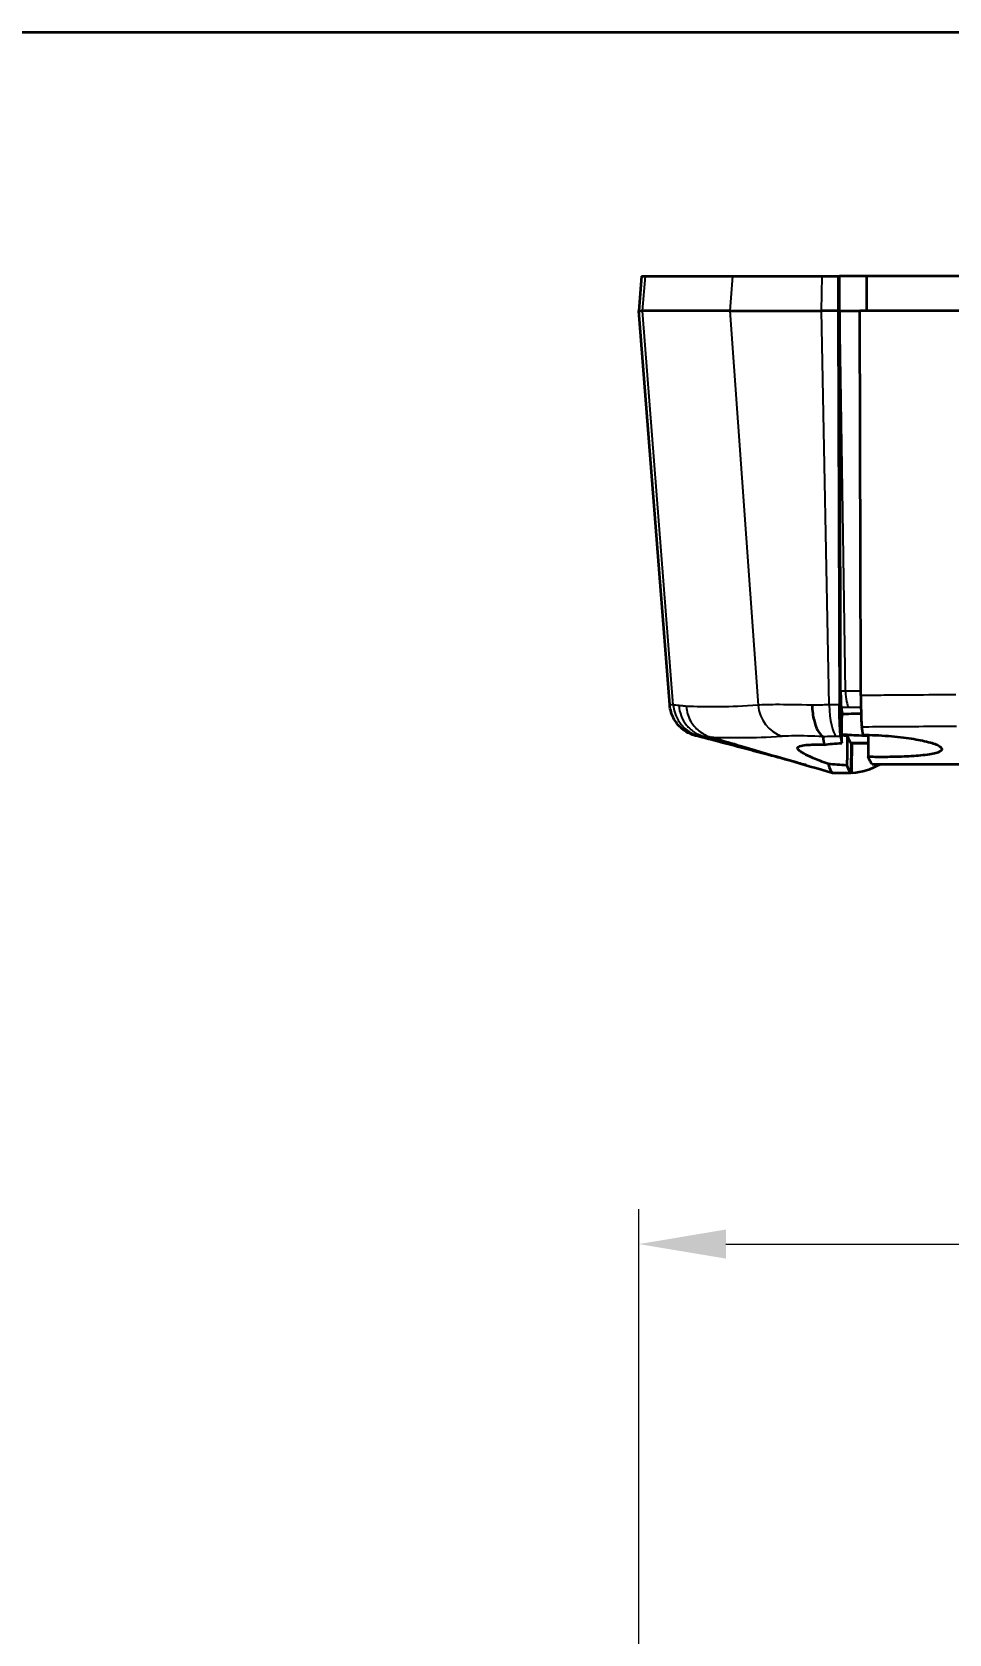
# Model space of a CAD drawing. Header units: millimetres. Extents: x 0 to 1594, y 0 to 281.
# Drawn here: x 1283.71 to 1310.01, y 235.05 to 281 of the extents above; entities that cross this region are included whole.
import ezdxf

# ---------------------------------------------------------------- set-up
doc = ezdxf.new("R2010")
doc.units = ezdxf.units.MM
doc.layers.get('Defpoints').update_dxf_attribs({"lineweight": 25})
for name, color, linetype, lineweight in [('Border (ISO)', 7, 'Continuous', 35), ('Dimension (ISO)', 7, 'Continuous', 18), ('Visible (ISO)', 7, 'Continuous', 35), ('Visible Narrow (ISO)', 7, 'Continuous', 25)]:
    doc.layers.add(name, color=color, linetype=linetype, lineweight=lineweight)
doc.styles.add('Note Text (TK)', font='')
doc.styles.get('Note Text (TK)').set_extended_font_data('MS PGothic')
doc.dimstyles.new('Default - Method 1b (TK)', dxfattribs={"dimtxt": 2.5, "dimasz": 2.5, "dimexe": 1, "dimexo": 1.5, "dimgap": 1, "dimtad": 1, "dimtoh": 1, "dimrnd": 1e-08, "dimdsep": 46, "dimtxsty": 'Note Text (TK)', "dimcen": 0.09, "dimdle": 5, "dimclrd": 100, "dimclre": 100, "dimclrt": 7, "dimadec": 1, "dimazin": 1, "dimtfac": 1, "dimtmove": 0, "dimatfit": 3, "dimfxl": 0, "dimtolj": 1, "dimlwd": -1, "dimlwe": -1, "dimarcsym": 0})

# ---------------------------------------------------------------- blocks, each defined once
blk = doc.blocks.new('図面枠 tk図枠')
at = {"layer": 'Border (ISO)'}
blk.add_line((14.5, 289), (405.5, 289), dxfattribs=at)
blk = doc.blocks.new('*D166')
at = {"layer": 'Defpoints', "color": 0, "transparency": 16777216}
for p in [(1344.067, 246.232), (1301.111, 220.232), (1344.067, 220.232)]:
    blk.add_point(p, dxfattribs=at)
at = {"layer": 'Dimension (ISO)', "color": 100, "transparency": 16777216}
for p, q in [((1301.111, 221.732), (1301.111, 247.232)), ((1344.067, 221.732), (1344.067, 247.232)), ((1303.611, 246.232), (1341.567, 246.232))]:
    blk.add_line(p, q, dxfattribs=at)
for points in [[(1303.611, 246.649), (1303.611, 245.816), (1301.111, 246.232)], [(1341.567, 246.649), (1341.567, 245.816), (1344.067, 246.232)]]:
    blk.add_solid(points, dxfattribs=at)
at = {"layer": 'Dimension (ISO)', "color": 7, "transparency": 16777216, "insert": (1320.927, 248.482), "char_height": 2.5, "attachment_point": 4, "style": 'Note Text (TK)'}
blk.add_mtext('\\A1;43', dxfattribs=at)

msp = doc.modelspace()

# ---------------------------------------------------------------- linework, layer by layer
at = {"layer": 'Visible (ISO)'}
for p, q in [((1301.1897, 273.9994), (1301.111, 272.9994)), ((1301.1897, 273.9994), (1301.3011, 273.9994)), ((1301.3011, 273.9994), (1303.7994, 273.9994)), ((1303.7994, 273.9994), (1306.3696, 273.9994)), ((1306.3696, 273.9994), (1306.8331, 273.9994)), ((1306.8331, 273.9994), (1306.8674, 273.9994)), ((1307.6552, 273.9994), (1306.8674, 273.9994)), ((1337.5229, 273.9994), (1307.6552, 273.9994)), ((1302.0001, 261.7031), (1301.111, 272.9994)), ((1301.111, 272.9994), (1301.2232, 272.9994)), ((1303.7282, 272.9994), (1301.2232, 272.9994)), ((1303.7282, 272.9994), (1306.35, 272.9994)), ((1306.8301, 272.9994), (1306.35, 272.9994)), ((1306.8644, 272.9994), (1307.452, 272.9994)), ((1337.7262, 272.9994), (1307.452, 272.9994)), ((1303.1744, 260.775), (1303.1746, 260.7749)), ((1307.2, 260.5998), (1307.2404, 260.5994)), ((1307.2404, 260.5994), (1307.2004, 260.5994)), ((1307.2004, 260.5994), (1307.2404, 260.5994)), ((1307.2405, 260.5994), (1307.2404, 260.5994)), ((1307.2405, 260.5994), (1307.2404, 260.5994)), ((1307.2405, 260.5994), (1307.6895, 260.5994)), ((1306.6648, 259.7494), (1306.6654, 259.7494)), ((1306.6654, 259.7494), (1307.1924, 259.7494)), ((1307.233, 259.7494), (1307.1924, 259.7494)), ((1307.8042, 259.9994), (1337.374, 259.9994))]:
    msp.add_line(p, q, dxfattribs=at)
for points, knots in [([(1306.8331, 273.9994), (1306.8326, 273.8328), (1306.8321, 273.6663), (1306.8311, 273.3329), (1306.8306, 273.1662), (1306.8301, 272.9994)], [0, 0, 0, 0, 0.05013266, 0.05013266, 0.10032264, 0.10032264, 0.10032264, 0.10032264]), ([(1307.6523, 272.9994), (1307.6528, 273.166), (1307.6532, 273.3328), (1307.6542, 273.6664), (1307.6547, 273.833), (1307.6552, 273.9994)], [0.00100434, 0.00100434, 0.00100434, 0.00100434, 0.05114091, 0.05114091, 0.10122004, 0.10122004, 0.10122004, 0.10122004]), ([(1306.8301, 272.9994), (1306.8404, 269.9148), (1306.8506, 266.8299), (1306.8631, 263.0638), (1306.8653, 262.3822), (1306.8676, 261.7005)], [0, 0, 0, 0, 0.9283619, 0.9283619, 1.1334738, 1.1334738, 1.1334738, 1.1334738]), ([(1307.482, 261.9678), (1307.479, 263.0871), (1307.4759, 264.2063), (1307.4659, 267.8834), (1307.459, 270.4415), (1307.452, 272.9994)], [0.4221989, 0.4221989, 0.4221989, 0.4221989, 0.7590438, 0.7590438, 1.5288836, 1.5288836, 1.5288836, 1.5288836]), ([(1306.9011, 262.0882), (1306.9013, 262.0243), (1306.9021, 261.9618), (1306.9041, 261.8849), (1306.9047, 261.8664), (1306.9053, 261.8486)], [0, 0, 0, 0, 0.019209874, 0.019209874, 0.025614793, 0.025614793, 0.025614793, 0.025614793]), ([(1307.482, 261.9678), (1307.4824, 261.8407), (1307.4833, 261.7168), (1307.4858, 261.5184), (1307.4871, 261.4405), (1307.4893, 261.343), (1307.4899, 261.3164), (1307.4906, 261.2914)], [0, 0, 0, 0, 0.038279915, 0.038279915, 0.066683977, 0.066683977, 0.07825604, 0.07825604, 0.07825604, 0.07825604]), ([(1302.744, 260.8141), (1302.7346, 260.8165), (1302.7236, 260.8195), (1302.6953, 260.828), (1302.6783, 260.8334), (1302.6314, 260.8504), (1302.6021, 260.8614), (1302.512, 260.9056), (1302.4518, 260.9324), (1302.308, 261.0549), (1302.2602, 261.0999), (1302.1745, 261.2104), (1302.1398, 261.2616), (1302.0584, 261.4205), (1302.014, 261.5466), (1302.0006, 261.696), (1302.0003, 261.6996), (1302.0001, 261.7031)], [-0.1277307671, -0.1277307671, -0.1277307671, -0.1277307671, -0.1265084804, -0.1265084804, -0.1252861938, -0.1252861938, -0.1240639072, -0.1240639072, -0.1228416206, -0.1228416206, -0.1223630014, -0.1223630014, -0.122068029, -0.122068029, -0.1216299871, -0.1216299871, -0.1216193339, -0.1216193339, -0.1216193339, -0.1216193339]), ([(1306.0831, 261.6875), (1306.0831, 261.6856), (1306.0832, 261.6837), (1306.0859, 261.6081), (1306.0919, 261.5352), (1306.1102, 261.3941), (1306.1226, 261.3262), (1306.1647, 261.1496), (1306.2003, 261.0508), (1306.2849, 260.8921), (1306.3331, 260.8338), (1306.3844, 260.7996)], [-0.12316616, -0.12316616, -0.12316616, -0.12316616, -0.12259566, -0.12259566, -0.10039811, -0.10039811, -0.07820281, -0.07820281, -0.03908651, -0.03908651, 0, 0, 0, 0]), ([(1306.8846, 261.0513), (1306.8819, 261.0959), (1306.8795, 261.1452), (1306.8745, 261.2719), (1306.8722, 261.3522), (1306.8689, 261.5218), (1306.8679, 261.6105), (1306.8676, 261.7005)], [0.020158393, 0.020158393, 0.020158393, 0.020158393, 0.039943381, 0.039943381, 0.067132322, 0.067132322, 0.094256635, 0.094256635, 0.094256635, 0.094256635]), ([(1306.9053, 261.8486), (1306.9059, 261.8125), (1306.9067, 261.7795), (1306.9087, 261.7215), (1306.9099, 261.6967), (1306.9126, 261.6566), (1306.914, 261.6414), (1306.9156, 261.6315)], [0.025640869, 0.025640869, 0.025640869, 0.025640869, 0.038650613, 0.038650613, 0.051644131, 0.051644131, 0.064676451, 0.064676451, 0.064676451, 0.064676451]), ([(1306.934, 260.6042), (1306.9353, 260.7476), (1306.9366, 260.891), (1306.9392, 261.1804), (1306.9405, 261.3264), (1306.9418, 261.4724)], [-0.086827043, -0.086827043, -0.086827043, -0.086827043, -0.043794023, -0.043794023, 0, 0, 0, 0]), ([(1306.9006, 260.8046), (1306.897, 260.8278), (1306.8936, 260.8655), (1306.8883, 260.9544), (1306.8863, 260.9997), (1306.8846, 261.0513)], [0, 0, 0, 0, 0.030550875, 0.030550875, 0.053409777, 0.053409777, 0.053409777, 0.053409777]), ([(1307.4872, 261.4421), (1307.4409, 261.4422), (1307.395, 261.4419), (1307.2487, 261.4399), (1307.1503, 261.4369), (1307.0194, 261.4303), (1306.9843, 261.4283), (1306.9498, 261.4261)], [-0.164264956, -0.164264956, -0.164264956, -0.164264956, -0.150143846, -0.150143846, -0.118936962, -0.118936962, -0.107278835, -0.107278835, -0.107278835, -0.107278835]), ([(1307.4906, 261.2914), (1307.4928, 261.2482), (1307.495, 261.21), (1307.5007, 261.1296), (1307.5042, 261.0942), (1307.5077, 261.072)], [0.009051026, 0.009051026, 0.009051026, 0.009051026, 0.029053467, 0.029053467, 0.058238926, 0.058238926, 0.058238926, 0.058238926]), ([(1305.6513, 260.0442), (1305.6075, 260.0565), (1305.5593, 260.0699), (1305.4855, 260.09), (1305.4646, 260.0957), (1305.4348, 260.1038), (1305.4265, 260.106), (1305.415, 260.1092), (1305.4118, 260.11), (1305.4084, 260.111), (1305.408, 260.111), (1305.3876, 260.1165), (1305.3205, 260.1346), (1305.1304, 260.1857), (1304.9653, 260.2296), (1304.598, 260.327), (1304.3912, 260.3816), (1303.8707, 260.5187), (1303.5508, 260.6027), (1303.0694, 260.7289), (1302.9067, 260.7715), (1302.744, 260.8141)], [0, 0, 0, 0, 0.05881598, 0.05881598, 0.08086631, 0.08086631, 0.08913474, 0.08913474, 0.09223538, 0.09223538, 0.09254172, 0.09254172, 0.11216924, 0.11216924, 0.17163686, 0.17163686, 0.23795471, 0.23795471, 0.33703804, 0.33703804, 0.3874904, 0.3874904, 0.3874904, 0.3874904]), ([(1303.847, 260.5773), (1303.9372, 260.5508), (1304.0308, 260.5233), (1304.9747, 260.2459), (1305.82, 259.9976), (1306.6648, 259.7494)], [0.37057794, 0.37057794, 0.37057794, 0.37057794, 0.42026006, 0.42026006, 0.84370393, 0.84370393, 0.84370393, 0.84370393]), ([(1306.5439, 260.0054), (1306.3815, 260.0638), (1306.2362, 260.1201), (1306.0062, 260.2183), (1305.9166, 260.2608), (1305.7734, 260.3404), (1305.7218, 260.3768), (1305.6762, 260.4284), (1305.6679, 260.4463), (1305.67, 260.4756), (1305.6777, 260.4875), (1305.7083, 260.5099), (1305.7329, 260.5199), (1305.8178, 260.5411), (1305.8901, 260.5497), (1306.1006, 260.561), (1306.2511, 260.5614), (1306.4266, 260.5578)], [-0.39581441, -0.39581441, -0.39581441, -0.39581441, -0.33260232, -0.33260232, -0.27813705, -0.27813705, -0.22143256, -0.22143256, -0.18594876, -0.18594876, -0.1560966, -0.1560966, -0.12256944, -0.12256944, -0.06964289, -0.06964289, -0.00024151, -0.00024151, -0.00024151, -0.00024151]), ([(1306.3844, 260.7996), (1306.3849, 260.7993), (1306.3854, 260.7989), (1306.3897, 260.7958), (1306.3915, 260.7931), (1306.3919, 260.7906)], [0.43221646, 0.43221646, 0.43221646, 0.43221646, 0.433652743, 0.433652743, 0.445400391, 0.445400391, 0.445400391, 0.445400391]), ([(1306.4266, 260.5578), (1306.504, 260.5682), (1306.5861, 260.5774), (1306.756, 260.5929), (1306.8435, 260.5992), (1306.934, 260.6042)], [-0.060880934, -0.060880934, -0.060880934, -0.060880934, -0.030152999, -0.030152999, -0.000242503, -0.000242503, -0.000242503, -0.000242503]), ([(1307.0817, 260.8451), (1307.1663, 260.8397), (1307.2535, 260.8351), (1307.4557, 260.8263), (1307.5711, 260.8227), (1307.6875, 260.8202)], [-0.900281923, -0.900281923, -0.900281923, -0.900281923, -0.87258121, -0.87258121, -0.837517841, -0.837517841, -0.837517841, -0.837517841]), ([(1307.0897, 260.8201), (1307.0885, 260.6739), (1307.0872, 260.5276), (1307.0848, 260.2424), (1307.0836, 260.1034), (1307.0825, 259.9645)], [-0.087755229, -0.087755229, -0.087755229, -0.087755229, -0.043877571, -0.043877571, -0.002184101, -0.002184101, -0.002184101, -0.002184101]), ([(1307.6929, 260.2159), (1307.7362, 260.215), (1307.7797, 260.2142), (1307.9062, 260.2126), (1307.9891, 260.2121), (1308.1547, 260.2122), (1308.2372, 260.2128), (1308.4308, 260.2157), (1308.5405, 260.2184), (1308.8502, 260.2298), (1309.037, 260.2412), (1309.3827, 260.2744), (1309.5308, 260.2971), (1309.7427, 260.3531), (1309.8015, 260.3864), (1309.8158, 260.4598), (1309.7726, 260.4992), (1309.5964, 260.5776), (1309.4701, 260.6158), (1309.1599, 260.6855), (1308.9826, 260.7167), (1308.5691, 260.7726), (1308.3326, 260.7959), (1307.9658, 260.8184), (1307.8428, 260.8238), (1307.6626, 260.8284), (1307.6053, 260.8293), (1307.5483, 260.8298)], [-0.79168691, -0.79168691, -0.79168691, -0.79168691, -0.77864587, -0.77864587, -0.75373274, -0.75373274, -0.72861282, -0.72861282, -0.69383728, -0.69383728, -0.6266994, -0.6266994, -0.55023073, -0.55023073, -0.47129045, -0.47129045, -0.39346424, -0.39346424, -0.32023107, -0.32023107, -0.25216674, -0.25216674, -0.17788701, -0.17788701, -0.14100564, -0.14100564, -0.12371346, -0.12371346, -0.12371346, -0.12371346]), ([(1307.0825, 259.9645), (1306.9906, 259.9694), (1306.9012, 259.975), (1306.7204, 259.9885), (1306.6298, 259.9965), (1306.5439, 260.0054)], [-0.062060201, -0.062060201, -0.062060201, -0.062060201, -0.03262443, -0.03262443, -0.00041235, -0.00041235, -0.00041235, -0.00041235])]:
    msp.add_open_spline(points, degree=3, knots=knots, dxfattribs=at)
for points, weights in [([(1306.8644, 272.9994), (1306.8659, 273.4997), (1306.8674, 273.9994)], [2.03935653171, 2.04038914123, 2.04142147587]), ([(1306.9011, 262.0882), (1306.8886, 267.514), (1306.8759, 272.9994)], [1.81423425465, 1.80644212085, 1.79863209394])]:
    msp.add_rational_spline(points, weights, degree=2, dxfattribs=at)
for points in [[(1306.8846, 261.0513), (1306.8904, 261.2741), (1306.8962, 261.497), (1306.902, 261.7199)], [(1306.902, 261.7199), (1306.9031, 261.7628), (1306.9042, 261.8057), (1306.9053, 261.8486)], [(1306.9156, 261.6315), (1306.9243, 261.5763), (1306.933, 261.5233), (1306.9418, 261.4724)], [(1306.9498, 261.4261), (1306.947, 261.4259), (1306.9442, 261.4257), (1306.9413, 261.4255)], [(1307.5483, 260.8298), (1307.5347, 260.9055), (1307.5212, 260.9863), (1307.5077, 261.072)], [(1303.1746, 260.7749), (1303.4003, 260.7086), (1303.6121, 260.6463), (1303.847, 260.5773)], [(1306.3919, 260.7906), (1306.4035, 260.7083), (1306.4151, 260.6307), (1306.4266, 260.5578)], [(1306.9006, 260.8046), (1306.9117, 260.7344), (1306.9229, 260.6676), (1306.934, 260.6042)], [(1306.936, 260.8294), (1306.9864, 260.8261), (1307.0377, 260.823), (1307.0897, 260.8201)], [(1306.9362, 260.8553), (1306.9837, 260.8516), (1307.0322, 260.8482), (1307.0817, 260.8451)], [(1307.0897, 260.8201), (1307.1263, 260.7099), (1307.163, 260.6364), (1307.1998, 260.6)], [(1307.2004, 260.5994), (1307.2002, 260.5996), (1307.2, 260.5998), (1307.1998, 260.6)], [(1307.6895, 260.5998), (1307.5263, 260.5998), (1307.3631, 260.5998), (1307.2, 260.5998)], [(1307.6875, 260.8202), (1307.6893, 260.6187), (1307.6911, 260.4173), (1307.6929, 260.2159)], [(1307.8042, 259.9994), (1307.767, 260.0352), (1307.7299, 260.1075), (1307.6929, 260.2159)], [(1305.6513, 260.0442), (1305.702, 260.03), (1305.7527, 260.0158), (1305.8034, 260.0016)], [(1305.9171, 259.9691), (1305.8856, 259.9783), (1305.8487, 259.9889), (1305.8034, 260.0016)], [(1306.5439, 260.0054), (1306.5836, 259.8749), (1306.6243, 259.7894), (1306.6654, 259.7494)], [(1307.0825, 259.9645), (1307.119, 259.8569), (1307.1556, 259.7851), (1307.1924, 259.7494)], [(1307.233, 259.7494), (1307.5039, 259.7658), (1307.7748, 259.8492), (1308.0457, 259.9994)]]:
    msp.add_open_spline(points, degree=3, dxfattribs=at)
at = {"layer": 'Visible Narrow (ISO)'}
for p, q in [((1301.2232, 272.9994), (1301.3011, 273.9994)), ((1303.7994, 273.9994), (1303.7282, 272.9994)), ((1306.35, 272.9994), (1306.3696, 273.9994)), ((1302.1029, 261.6948), (1301.2232, 272.9994)), ((1303.7282, 272.9994), (1304.5337, 261.6925)), ((1306.5722, 261.6978), (1306.35, 272.9994)), ((1306.8301, 272.9994), (1306.8644, 272.9994)), ((1307.0392, 262.0895), (1306.8759, 272.9994)), ((1307.1924, 259.7494), (1307.1998, 260.6))]:
    msp.add_line(p, q, dxfattribs=at)
for centre, major_axis, ratio, start_param, end_param in [((1307.1613, 262.12), (0.0047, -0.5), 0.2452833, 4.7711767, 6.0482235), ((1303.0887, 261.7733), (-0.102, -0.9948), 0.9884795, 4.8919776, 6.1237974), ((1305.4362, 261.771), (0.0983, -0.9952), 0.9058845, 4.701729, 5.9304177), ((1306.8212, 261.7762), (0.0097, -1), 0.2505403, 4.7884915, 6.0468417)]:
    msp.add_ellipse(centre, major_axis=major_axis, ratio=ratio, start_param=start_param, end_param=end_param, dxfattribs=at)
for points, knots in [([(1307.0392, 262.0895), (1307.002, 262.0891), (1306.9648, 262.0888), (1306.9188, 262.0883), (1306.9099, 262.0882), (1306.9011, 262.0882)], [-0.022841623, -0.022841623, -0.022841623, -0.022841623, -0.011420812, -0.011420812, -0.008705079, -0.008705079, -0.008705079, -0.008705079]), ([(1307.4817, 262.0935), (1307.4611, 262.0933), (1307.4405, 262.0931), (1307.4198, 262.0929), (1307.3434, 262.0922), (1307.267, 262.0916), (1307.1401, 262.0904), (1307.0897, 262.0899), (1307.0392, 262.0895)], [-0.045244336, -0.045244336, -0.045244336, -0.045244336, -0.038927525, -0.038927525, -0.038927525, -0.015495849, -0.015495849, 0, 0, 0, 0]), ([(1310.2075, 261.9877), (1309.7942, 261.9851), (1309.3817, 261.9824), (1308.9702, 261.9794), (1308.6938, 261.9774), (1308.4178, 261.9754), (1307.9219, 261.9715), (1307.7018, 261.9697), (1307.482, 261.9678)], [2.74481034, 2.74481034, 2.74481034, 2.74481034, 2.86921864, 2.86921864, 2.86921864, 2.95276023, 2.95276023, 3.01956862, 3.01956862, 3.01956862, 3.01956862]), ([(1302.1029, 261.6948), (1302.0601, 261.6988), (1302.0305, 261.7011), (1302.0048, 261.703), (1302.0001, 261.7033), (1302.0001, 261.7031)], [0, 0, 0, 0, 0.07617526, 0.07617526, 0.12161933, 0.12161933, 0.12161933, 0.12161933]), ([(1302.2623, 261.6789), (1302.2331, 261.6819), (1302.2053, 261.6846), (1302.1522, 261.6899), (1302.1269, 261.6925), (1302.1029, 261.6948)], [0.000053692, 0.000053692, 0.000053692, 0.000053692, 0.046140482, 0.046140482, 0.092280964, 0.092280964, 0.092280964, 0.092280964]), ([(1302.2623, 261.6789), (1302.2698, 261.5773), (1302.2927, 261.4769), (1302.3672, 261.2879), (1302.4188, 261.1993), (1302.546, 261.0421), (1302.6215, 260.9735), (1302.7894, 260.8627), (1302.8817, 260.8205), (1302.9783, 260.7934)], [0, 0, 0, 0, 0.25, 0.25, 0.5, 0.5, 0.75, 0.75, 1, 1, 1, 1]), ([(1302.4747, 261.6574), (1302.4558, 261.6594), (1302.4373, 261.6613), (1302.4003, 261.6651), (1302.3819, 261.667), (1302.364, 261.6688), (1302.3462, 261.6706), (1302.3288, 261.6723), (1302.2949, 261.6757), (1302.2784, 261.6773), (1302.2623, 261.6789)], [0.00088776, 0.00088776, 0.00088776, 0.00088776, 0.02590503, 0.02590503, 0.05181007, 0.05181007, 0.05181007, 0.07740016, 0.07740016, 0.10293654, 0.10293654, 0.10293654, 0.10293654]), ([(1304.5337, 261.6925), (1304.1246, 261.6535), (1303.7568, 261.6438), (1303.049, 261.6362), (1302.7281, 261.644), (1302.4747, 261.6574)], [0, 0, 0, 0, 0.28121096, 0.28121096, 0.61769199, 0.61769199, 0.61769199, 0.61769199]), ([(1302.4747, 261.6574), (1302.4749, 261.6556), (1302.475, 261.6537), (1302.4807, 261.5807), (1302.4937, 261.5105), (1302.5341, 261.3741), (1302.5613, 261.3083), (1302.657, 261.1326), (1302.7399, 261.0326), (1302.9386, 260.871), (1303.0524, 260.811), (1303.1744, 260.775)], [-0.12150957, -0.12150957, -0.12150957, -0.12150957, -0.12094676, -0.12094676, -0.09953788, -0.09953788, -0.07812952, -0.07812952, -0.03906417, -0.03906417, 0, 0, 0, 0]), ([(1306.0831, 261.6875), (1305.6848, 261.701), (1305.3223, 261.7069), (1304.8303, 261.7048), (1304.6609, 261.701), (1304.5337, 261.6925)], [0.00504887, 0.00504887, 0.00504887, 0.00504887, 0.09388332, 0.09388332, 0.15523286, 0.15523286, 0.15523286, 0.15523286]), ([(1306.5722, 261.6978), (1306.5078, 261.6973), (1306.444, 261.6966), (1306.2795, 261.6937), (1306.1801, 261.691), (1306.0831, 261.6875)], [0, 0, 0, 0, 0.013546688, 0.013546688, 0.035256713, 0.035256713, 0.035256713, 0.035256713]), ([(1306.8676, 261.7005), (1306.8128, 261.7), (1306.758, 261.6995), (1306.7032, 261.699), (1306.6813, 261.6988), (1306.6595, 261.6986), (1306.6158, 261.6982), (1306.594, 261.698), (1306.5722, 261.6978)], [-0.016702608, -0.016702608, -0.016702608, -0.016702608, 0, 0, 0, 0.006659867, 0.006659867, 0.013319733, 0.013319733, 0.013319733, 0.013319733]), ([(1306.9156, 261.6315), (1306.9525, 261.6318), (1306.9895, 261.6321), (1307.0634, 261.6328), (1307.1004, 261.6331), (1307.1374, 261.6335)], [0, 0, 0, 0, 0.011420812, 0.011420812, 0.022841623, 0.022841623, 0.022841623, 0.022841623]), ([(1307.1374, 261.6335), (1307.1875, 261.6339), (1307.2377, 261.6344), (1307.3533, 261.6354), (1307.4188, 261.6359), (1307.4843, 261.6365)], [0, 0, 0, 0, 0.015495849, 0.015495849, 0.035696376, 0.035696376, 0.035696376, 0.035696376]), ([(1307.5077, 261.072), (1307.7789, 261.0741), (1308.0506, 261.0761), (1308.5949, 261.08), (1308.8676, 261.0819), (1309.1406, 261.0837), (1309.5001, 261.086), (1309.8603, 261.0882), (1310.221, 261.0903)], [-3.03624311, -3.03624311, -3.03624311, -3.03624311, -2.95276023, -2.95276023, -2.86921864, -2.86921864, -2.86921864, -2.75922985, -2.75922985, -2.75922985, -2.75922985]), ([(1302.744, 260.8141), (1302.7426, 260.8144), (1302.7466, 260.8143), (1302.7691, 260.8126), (1302.7935, 260.8106), (1302.8277, 260.8075)], [-0.12773077, -0.12773077, -0.12773077, -0.12773077, -0.07617526, -0.07617526, -0.00293191, -0.00293191, -0.00293191, -0.00293191]), ([(1302.8319, 260.8071), (1302.8539, 260.8051), (1302.8771, 260.8029), (1302.9259, 260.7984), (1302.9515, 260.7959), (1302.9783, 260.7934)], [-0.092280964, -0.092280964, -0.092280964, -0.092280964, -0.046140482, -0.046140482, -0.000021157, -0.000021157, -0.000021157, -0.000021157]), ([(1302.9783, 260.7934), (1302.9931, 260.7921), (1303.0084, 260.7907), (1303.0395, 260.7878), (1303.0555, 260.7863), (1303.0718, 260.7848), (1303.0883, 260.7832), (1303.1052, 260.7816), (1303.1395, 260.7783), (1303.1569, 260.7766), (1303.1746, 260.7749)], [-0.10296908, -0.10296908, -0.10296908, -0.10296908, -0.07740016, -0.07740016, -0.05181007, -0.05181007, -0.05181007, -0.02590503, -0.02590503, -0.00033847, -0.00033847, -0.00033847, -0.00033847]), ([(1302.9783, 260.7934), (1303.3445, 260.6908), (1303.7107, 260.5881), (1304.6017, 260.3384), (1305.1265, 260.1913), (1305.6513, 260.0442)], [-0.40716733, -0.40716733, -0.40716733, -0.40716733, -0.29114545, -0.29114545, -0.12489789, -0.12489789, -0.12489789, -0.12489789]), ([(1303.1744, 260.775), (1303.4154, 260.7634), (1303.7256, 260.7568), (1304.4243, 260.7636), (1304.7891, 260.7717), (1305.217, 260.8063)], [-0.61823892, -0.61823892, -0.61823892, -0.61823892, -0.28121096, -0.28121096, 0, 0, 0, 0]), ([(1305.256, 260.809), (1305.3443, 260.8144), (1305.457, 260.8175), (1305.8066, 260.8192), (1306.0829, 260.8133), (1306.3844, 260.7996)], [-0.14704931, -0.14704931, -0.14704931, -0.14704931, -0.09388332, -0.09388332, -0.00080678, -0.00080678, -0.00080678, -0.00080678]), ([(1306.4036, 260.7913), (1306.4807, 260.7959), (1306.5602, 260.7992), (1306.6846, 260.8024), (1306.7282, 260.8031), (1306.772, 260.8035)], [-0.039135401, -0.039135401, -0.039135401, -0.039135401, -0.013546688, -0.013546688, 0, 0, 0, 0]), ([(1306.772, 260.8035), (1306.7936, 260.8037), (1306.8152, 260.8039), (1306.8581, 260.8042), (1306.8793, 260.8044), (1306.9006, 260.8046)], [-0.013319733, -0.013319733, -0.013319733, -0.013319733, -0.006659867, -0.006659867, -0.000089036, -0.000089036, -0.000089036, -0.000089036])]:
    msp.add_open_spline(points, degree=3, knots=knots, dxfattribs=at)
for points in [[(1306.9498, 261.4261), (1306.9384, 261.4909), (1306.927, 261.5594), (1306.9156, 261.6315)], [(1302.8277, 260.8075), (1302.8291, 260.8074), (1302.8305, 260.8073), (1302.8319, 260.8071)], [(1305.217, 260.8063), (1305.2295, 260.8073), (1305.2423, 260.8082), (1305.256, 260.809)], [(1306.3919, 260.7906), (1306.3958, 260.7909), (1306.3997, 260.7911), (1306.4036, 260.7913)], [(1307.2, 260.5998), (1307.1604, 260.6389), (1307.1209, 260.7207), (1307.0817, 260.8451)], [(1307.233, 259.7494), (1307.2355, 260.0327), (1307.238, 260.3161), (1307.2405, 260.5994)]]:
    msp.add_open_spline(points, degree=3, dxfattribs=at)

# ---------------------------------------------------------------- block references
msp.add_blockref('図面枠 tk図枠', (1188.5, -8))

# ---------------------------------------------------------------- dimensions: what is measured, and where the dimension line sits
at = {"layer": 'Dimension (ISO)', "color": 100, "true_color": 0x00ff3f}
dim = msp.add_linear_dim(base=(1344.0671, 246.2324), p1=(1301.111, 220.2324), p2=(1344.0671, 220.2324), angle=180, dimstyle='Default - Method 1b (TK)', override={"dimgap": 1, "dimtoh": 0, "dimdec": 1, "dimtol": 0, "dimlim": 0, "dimtp": 0, "dimtm": 0, "dimtdec": 2, "dimtofl": 0, "dimatfit": 1}, dxfattribs=at)
dim.commit()
dim.dimension.update_dxf_attribs({"geometry": '*D166', "text_midpoint": (1322.5891, 246.2324), "dimtype": 160})

doc.saveas('drawing.dxf')
